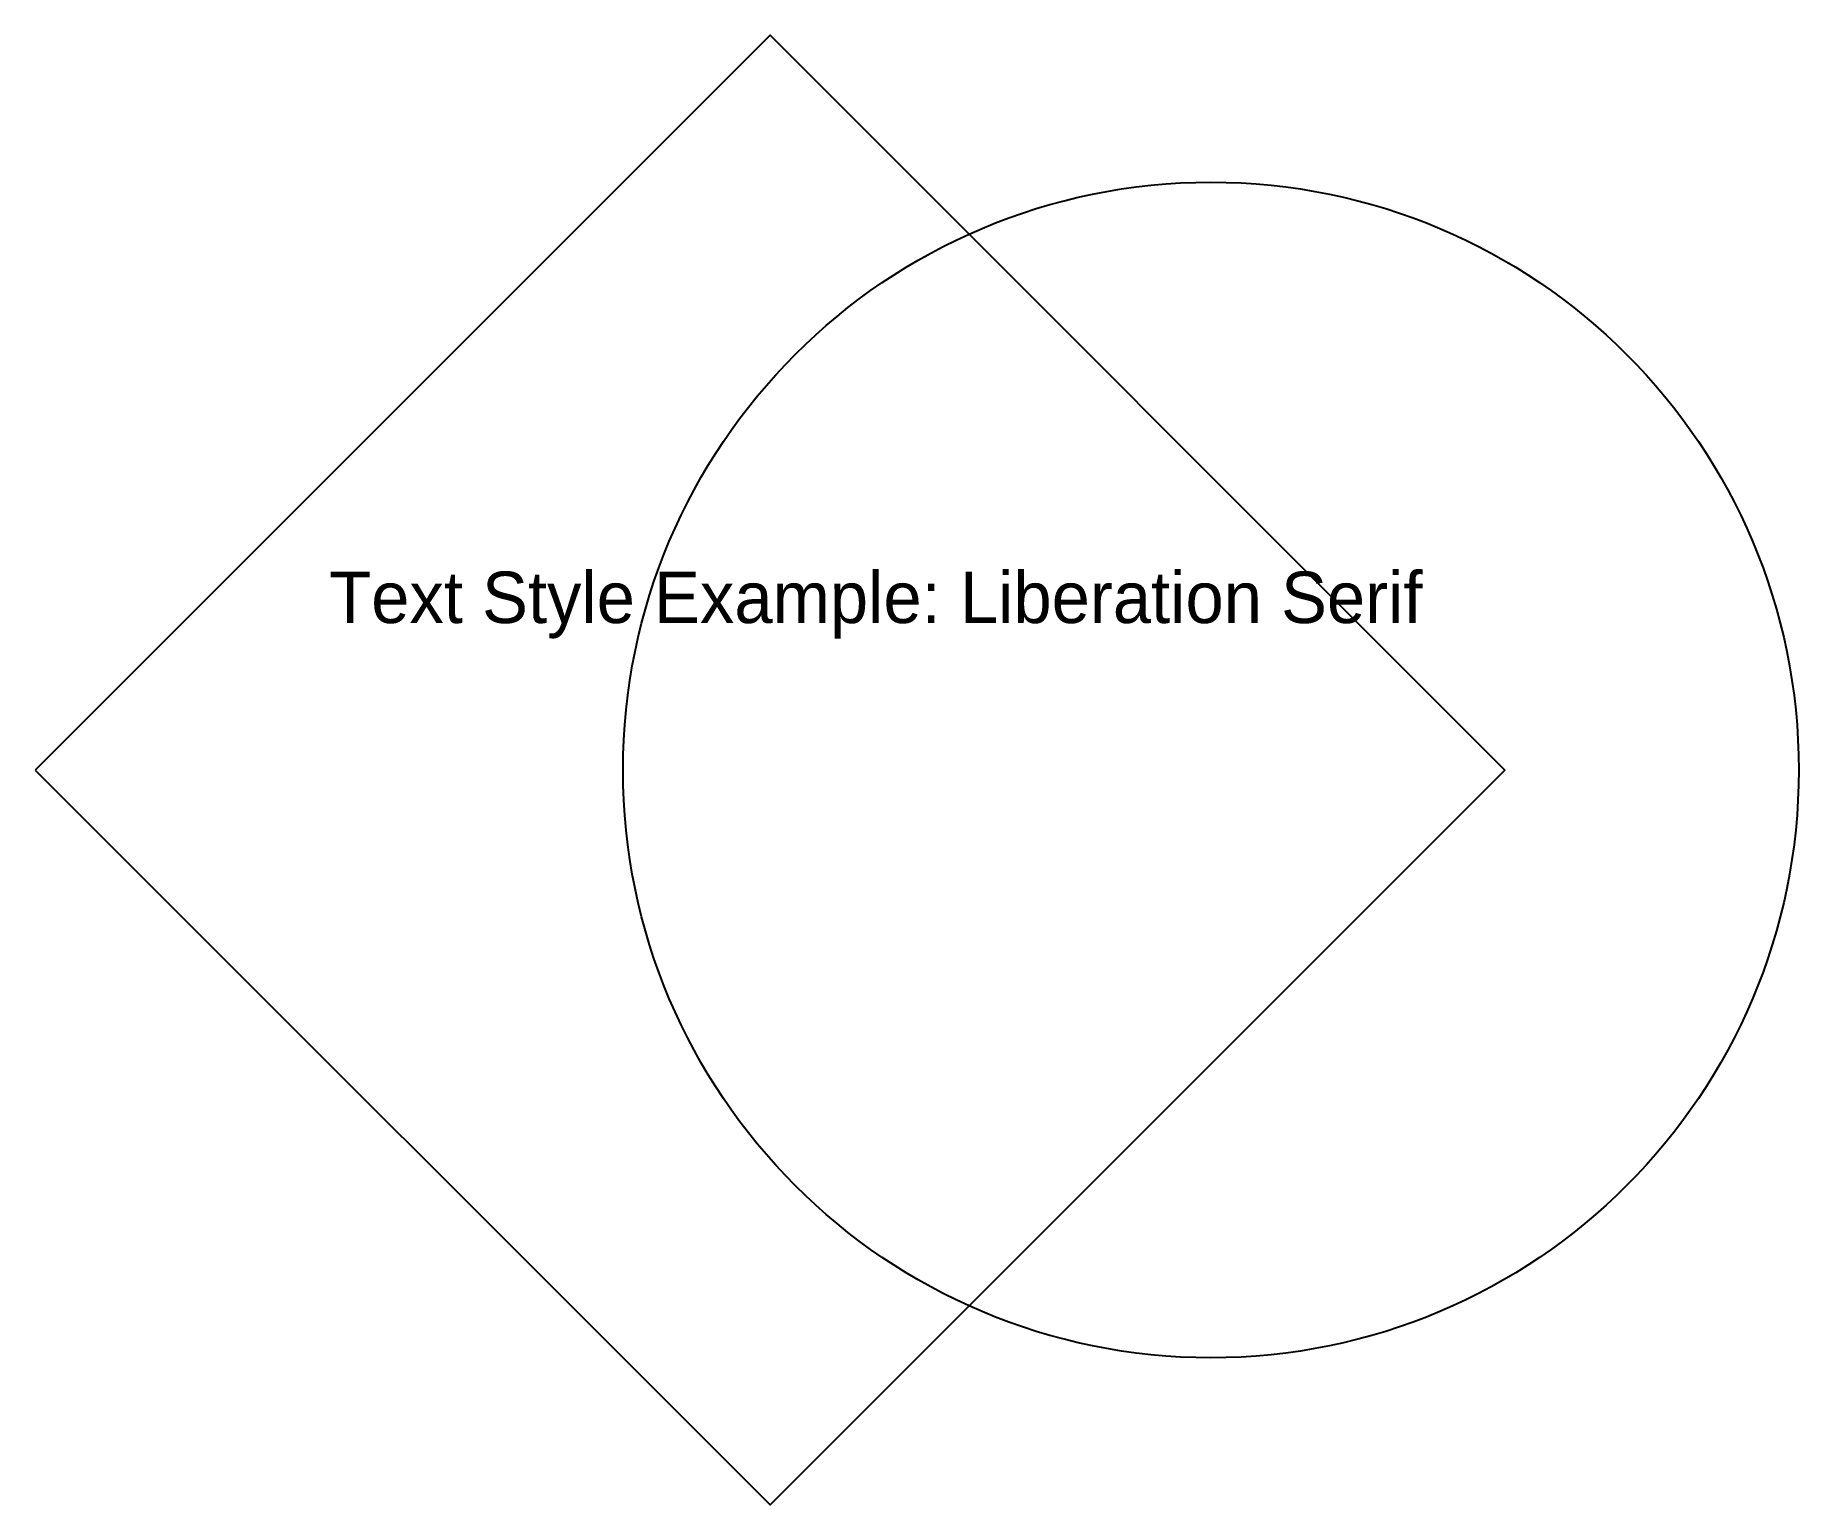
# Model space of a CAD drawing. Header units: metres. Extents: x 0 to 12, y 0 to 10.
import ezdxf

# ---------------------------------------------------------------- set-up
doc = ezdxf.new("R2010")
doc.units = ezdxf.units.M

msp = doc.modelspace()

# ---------------------------------------------------------------- linework, layer by layer
msp.add_lwpolyline([(0, 5), (5, 0), (10, 5), (5, 10), (0, 5)])
msp.add_circle((8, 5), 4)

# ---------------------------------------------------------------- texts
msp.add_text('Text Style Example: Liberation Serif', height=0.35).set_placement((2, 6))

doc.saveas('drawing.dxf')
